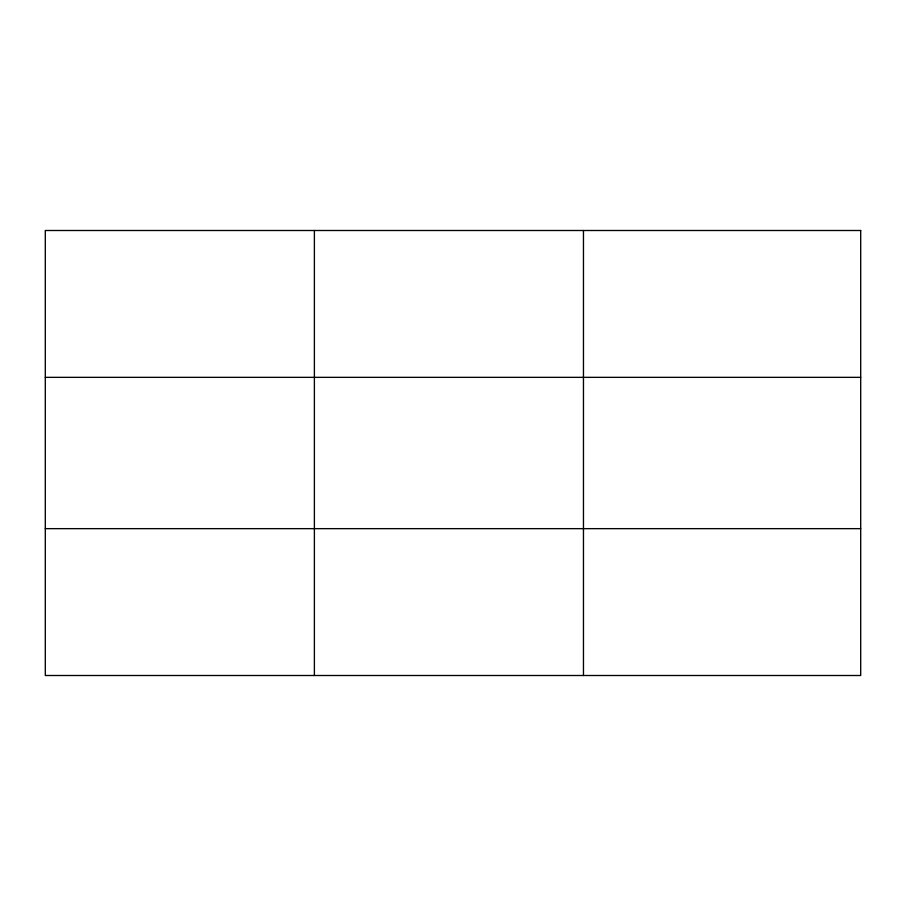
<?xml version="1.0" encoding="UTF-8"?>
<svg xmlns="http://www.w3.org/2000/svg" width="906" height="906" viewBox="0 0 906 906"><rect width="100%" height="100%" fill="white"/><g stroke="black" fill="none" stroke-linecap="round" stroke-linejoin="round"><path stroke-width="1.36" d="M314.382 675.502L314.382 230.498M583.464 675.502L583.464 230.498M45.3 377.349L860.7 377.349M45.3 528.651L860.7 528.651M860.7 230.498L860.7 675.502L45.3 675.502L45.3 230.498L860.7 230.498"/></g></svg>
